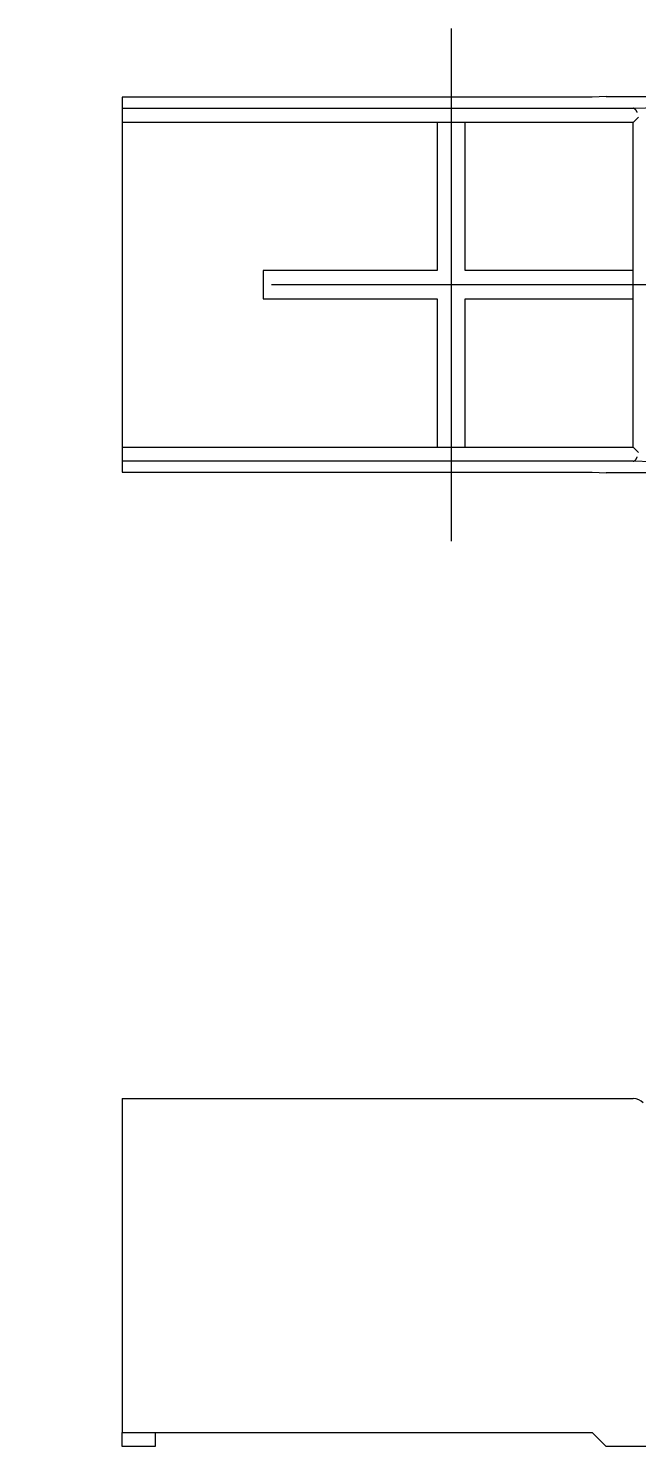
# Model space of a CAD drawing. Extents: x -42 to 59, y -24 to 30.
# Drawn here: x -2 to 10.99, y 0 to 30.16 of the extents above; entities that cross this region are included whole.
import ezdxf

# ---------------------------------------------------------------- set-up
doc = ezdxf.new("R2010")
doc.units = 0
doc.linetypes.add('CENTER', pattern=[50.8, 31.75, -6.35, 6.35, -6.35])
doc.layers.get('0').update_dxf_attribs({"linetype": 'CONTINUOUS'})
doc.layers.add('CENTER', color=1, linetype='CENTER')

msp = doc.modelspace()

# ---------------------------------------------------------------- linework, layer by layer
at = {"color": 7, "linetype": 'CONTINUOUS'}
for p, q in [((0, 28.699), (0, 20.72)), ((10, 28.699), (0, 28.699)), ((10.3, 28.709), (10, 28.699)), ((10.3, 28.709), (13.2, 28.709)), ((0, 28.461), (10.876, 28.461)), ((10.876, 28.461), (12.976, 28.534)), ((10.876, 28.161), (0, 28.161)), ((6.7, 28.161), (6.7, 25.009)), ((7.3, 25.009), (7.3, 28.161)), ((10.876, 28.161), (10.989, 28.275)), ((10.876, 25.009), (10.876, 28.161)), ((6.7, 25.009), (3, 25.009)), ((3, 25.009), (3, 24.409)), ((10.876, 25.009), (7.3, 25.009)), ((10.876, 24.409), (10.876, 25.009)), ((3, 24.409), (6.7, 24.409)), ((6.7, 24.409), (6.7, 21.257)), ((7.3, 21.257), (7.3, 24.409)), ((7.3, 24.409), (10.876, 24.409)), ((10.876, 21.257), (10.876, 24.409)), ((0, 21.257), (10.876, 21.257)), ((10.989, 21.144), (10.876, 21.257)), ((10.876, 20.958), (0, 20.958)), ((12.976, 20.884), (10.876, 20.958)), ((0, 20.72), (10, 20.72)), ((10, 20.72), (10.3, 20.709)), ((13.2, 20.709), (10.3, 20.709)), ((0, 7.4), (0, 0.3)), ((0, 7.4), (10.876, 7.4)), ((0, 0.3), (10, 0.3)), ((0, 0), (0, 0.3)), ((0.7, 0), (0, 0)), ((0.7, 0.3), (0.7, 0)), ((10, 0.3), (10.3, 0)), ((13.2, 0), (10.3, 0))]:
    msp.add_line(p, q, dxfattribs=at)
for points in [[(10.961, 28.371, 0), (10.961, 28.372, 0), (10.96, 28.374, 0), (10.96, 28.375, 0), (10.959, 28.376, 0), (10.959, 28.378, 0), (10.958, 28.379, 0), (10.957, 28.38, 0), (10.957, 28.381, 0), (10.956, 28.383, 0), (10.956, 28.384, 0), (10.955, 28.385, 0), (10.955, 28.386, 0), (10.954, 28.388, 0), (10.953, 28.389, 0), (10.953, 28.39, 0), (10.952, 28.391, 0), (10.952, 28.392, 0), (10.951, 28.393, 0), (10.95, 28.395, 0), (10.95, 28.396, 0), (10.949, 28.397, 0), (10.948, 28.398, 0), (10.948, 28.399, 0), (10.947, 28.4, 0), (10.947, 28.401, 0), (10.946, 28.402, 0), (10.945, 28.404, 0), (10.945, 28.405, 0), (10.944, 28.406, 0), (10.944, 28.407, 0), (10.943, 28.408, 0), (10.942, 28.409, 0), (10.942, 28.41, 0), (10.941, 28.411, 0), (10.94, 28.412, 0), (10.94, 28.413, 0), (10.939, 28.414, 0), (10.938, 28.415, 0), (10.938, 28.416, 0), (10.937, 28.417, 0), (10.936, 28.418, 0), (10.936, 28.419, 0), (10.935, 28.42, 0), (10.934, 28.421, 0), (10.934, 28.422, 0), (10.933, 28.422, 0), (10.932, 28.423, 0), (10.932, 28.424, 0), (10.931, 28.425, 0), (10.93, 28.426, 0), (10.93, 28.427, 0), (10.929, 28.428, 0), (10.928, 28.429, 0), (10.928, 28.429, 0), (10.927, 28.43, 0), (10.926, 28.431, 0), (10.925, 28.432, 0), (10.925, 28.433, 0), (10.924, 28.433, 0), (10.923, 28.434, 0), (10.923, 28.435, 0), (10.922, 28.436, 0), (10.921, 28.436, 0), (10.921, 28.437, 0), (10.92, 28.438, 0), (10.919, 28.439, 0), (10.918, 28.439, 0), (10.918, 28.44, 0), (10.917, 28.441, 0), (10.916, 28.441, 0), (10.915, 28.442, 0), (10.915, 28.443, 0), (10.914, 28.443, 0), (10.913, 28.444, 0), (10.912, 28.445, 0), (10.912, 28.445, 0), (10.911, 28.446, 0), (10.91, 28.446, 0), (10.91, 28.447, 0), (10.909, 28.447, 0), (10.908, 28.448, 0), (10.907, 28.448, 0), (10.907, 28.449, 0), (10.906, 28.45, 0), (10.905, 28.45, 0), (10.904, 28.451, 0), (10.904, 28.451, 0), (10.903, 28.451, 0), (10.902, 28.452, 0), (10.902, 28.452, 0), (10.901, 28.453, 0), (10.9, 28.453, 0), (10.899, 28.454, 0), (10.899, 28.454, 0), (10.898, 28.454, 0), (10.897, 28.455, 0), (10.896, 28.455, 0), (10.896, 28.456, 0), (10.895, 28.456, 0), (10.894, 28.456, 0), (10.893, 28.457, 0), (10.893, 28.457, 0), (10.892, 28.457, 0), (10.891, 28.457, 0), (10.89, 28.458, 0), (10.889, 28.458, 0), (10.889, 28.458, 0), (10.888, 28.459, 0), (10.887, 28.459, 0), (10.886, 28.459, 0), (10.886, 28.459, 0), (10.885, 28.459, 0), (10.884, 28.46, 0), (10.883, 28.46, 0), (10.883, 28.46, 0), (10.882, 28.46, 0), (10.881, 28.46, 0), (10.88, 28.46, 0), (10.88, 28.461, 0), (10.879, 28.461, 0), (10.878, 28.461, 0), (10.877, 28.461, 0), (10.877, 28.461, 0), (10.876, 28.461, 0), (10.875, 28.461, 0), (10.874, 28.461, 0), (10.873, 28.461, 0), (10.873, 28.461, 0)], [(10.873, 20.957, 0), (10.873, 20.957, 0), (10.874, 20.957, 0), (10.875, 20.958, 0), (10.876, 20.958, 0), (10.877, 20.958, 0), (10.877, 20.958, 0), (10.878, 20.958, 0), (10.879, 20.958, 0), (10.88, 20.958, 0), (10.88, 20.958, 0), (10.881, 20.958, 0), (10.882, 20.959, 0), (10.883, 20.959, 0), (10.883, 20.959, 0), (10.884, 20.959, 0), (10.885, 20.959, 0), (10.886, 20.959, 0), (10.886, 20.96, 0), (10.887, 20.96, 0), (10.888, 20.96, 0), (10.889, 20.96, 0), (10.889, 20.961, 0), (10.89, 20.961, 0), (10.891, 20.961, 0), (10.892, 20.961, 0), (10.893, 20.962, 0), (10.893, 20.962, 0), (10.894, 20.962, 0), (10.895, 20.963, 0), (10.896, 20.963, 0), (10.896, 20.963, 0), (10.897, 20.964, 0), (10.898, 20.964, 0), (10.899, 20.965, 0), (10.899, 20.965, 0), (10.9, 20.965, 0), (10.901, 20.966, 0), (10.902, 20.966, 0), (10.902, 20.967, 0), (10.903, 20.967, 0), (10.904, 20.968, 0), (10.904, 20.968, 0), (10.905, 20.969, 0), (10.906, 20.969, 0), (10.907, 20.97, 0), (10.907, 20.97, 0), (10.908, 20.971, 0), (10.909, 20.971, 0), (10.91, 20.972, 0), (10.91, 20.972, 0), (10.911, 20.973, 0), (10.912, 20.974, 0), (10.912, 20.974, 0), (10.913, 20.975, 0), (10.914, 20.975, 0), (10.915, 20.976, 0), (10.915, 20.977, 0), (10.916, 20.977, 0), (10.917, 20.978, 0), (10.918, 20.979, 0), (10.918, 20.979, 0), (10.919, 20.98, 0), (10.92, 20.981, 0), (10.921, 20.982, 0), (10.921, 20.982, 0), (10.922, 20.983, 0), (10.923, 20.984, 0), (10.923, 20.984, 0), (10.924, 20.985, 0), (10.925, 20.986, 0), (10.925, 20.987, 0), (10.926, 20.988, 0), (10.927, 20.988, 0), (10.928, 20.989, 0), (10.928, 20.99, 0), (10.929, 20.991, 0), (10.93, 20.992, 0), (10.93, 20.993, 0), (10.931, 20.993, 0), (10.932, 20.994, 0), (10.932, 20.995, 0), (10.933, 20.996, 0), (10.934, 20.997, 0), (10.934, 20.998, 0), (10.935, 20.999, 0), (10.936, 21, 0), (10.936, 21.001, 0), (10.937, 21.002, 0), (10.938, 21.003, 0), (10.938, 21.004, 0), (10.939, 21.005, 0), (10.94, 21.006, 0), (10.94, 21.007, 0), (10.941, 21.008, 0), (10.942, 21.009, 0), (10.942, 21.01, 0), (10.943, 21.011, 0), (10.944, 21.012, 0), (10.944, 21.013, 0), (10.945, 21.014, 0), (10.945, 21.015, 0), (10.946, 21.016, 0), (10.947, 21.017, 0), (10.947, 21.018, 0), (10.948, 21.019, 0), (10.948, 21.021, 0), (10.949, 21.022, 0), (10.95, 21.023, 0), (10.95, 21.024, 0), (10.951, 21.025, 0), (10.952, 21.026, 0), (10.952, 21.027, 0), (10.953, 21.029, 0), (10.953, 21.03, 0), (10.954, 21.031, 0), (10.955, 21.032, 0), (10.955, 21.034, 0), (10.956, 21.035, 0), (10.956, 21.036, 0), (10.957, 21.037, 0), (10.957, 21.038, 0), (10.958, 21.04, 0), (10.959, 21.041, 0), (10.959, 21.042, 0), (10.96, 21.044, 0), (10.96, 21.045, 0), (10.961, 21.046, 0), (10.961, 21.047, 0)]]:
    msp.add_polyline3d(points, dxfattribs=at)
msp.add_arc((10.876, 7.1), 0.3, 45, 90, dxfattribs=at)
at = {"layer": 'CENTER', "color": 1, "linetype": 'CENTER'}
for p, q in [((7, 30.161), (7, 19.257)), ((34.924, 24.709), (-2, 24.709))]:
    msp.add_line(p, q, dxfattribs=at)

doc.saveas('drawing.dxf')
